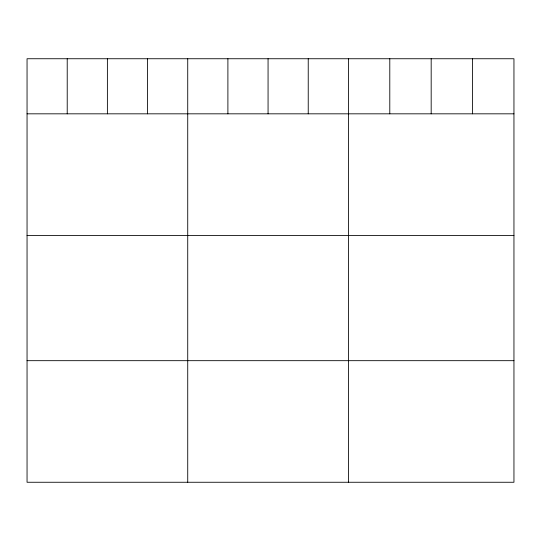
<?xml version="1.0" encoding="UTF-8"?>
<svg xmlns="http://www.w3.org/2000/svg" width="541" height="541" viewBox="0 0 541 541"><rect width="100%" height="100%" fill="white"/><g stroke="black" fill="none" stroke-linecap="round" stroke-linejoin="round"><path stroke-width="0.81" d="M513.95 113.826L513.95 482.261L27.05 482.261L27.05 58.739L513.95 58.739L513.95 113.826L27.05 113.826M27.05 235.409L513.95 235.409M27.05 360.678L513.95 360.678M472.563 58.739L472.563 113.826M431.177 58.739L431.177 113.826M389.791 58.739L389.791 113.826M348.404 58.739L348.404 482.261M308.235 58.739L308.235 113.826M268.065 58.739L268.065 113.826M227.896 58.739L227.896 113.826M187.727 58.739L187.727 482.261M147.558 58.739L147.558 113.826M107.389 58.739L107.389 113.826M67.219 58.739L67.219 113.826"/></g></svg>
